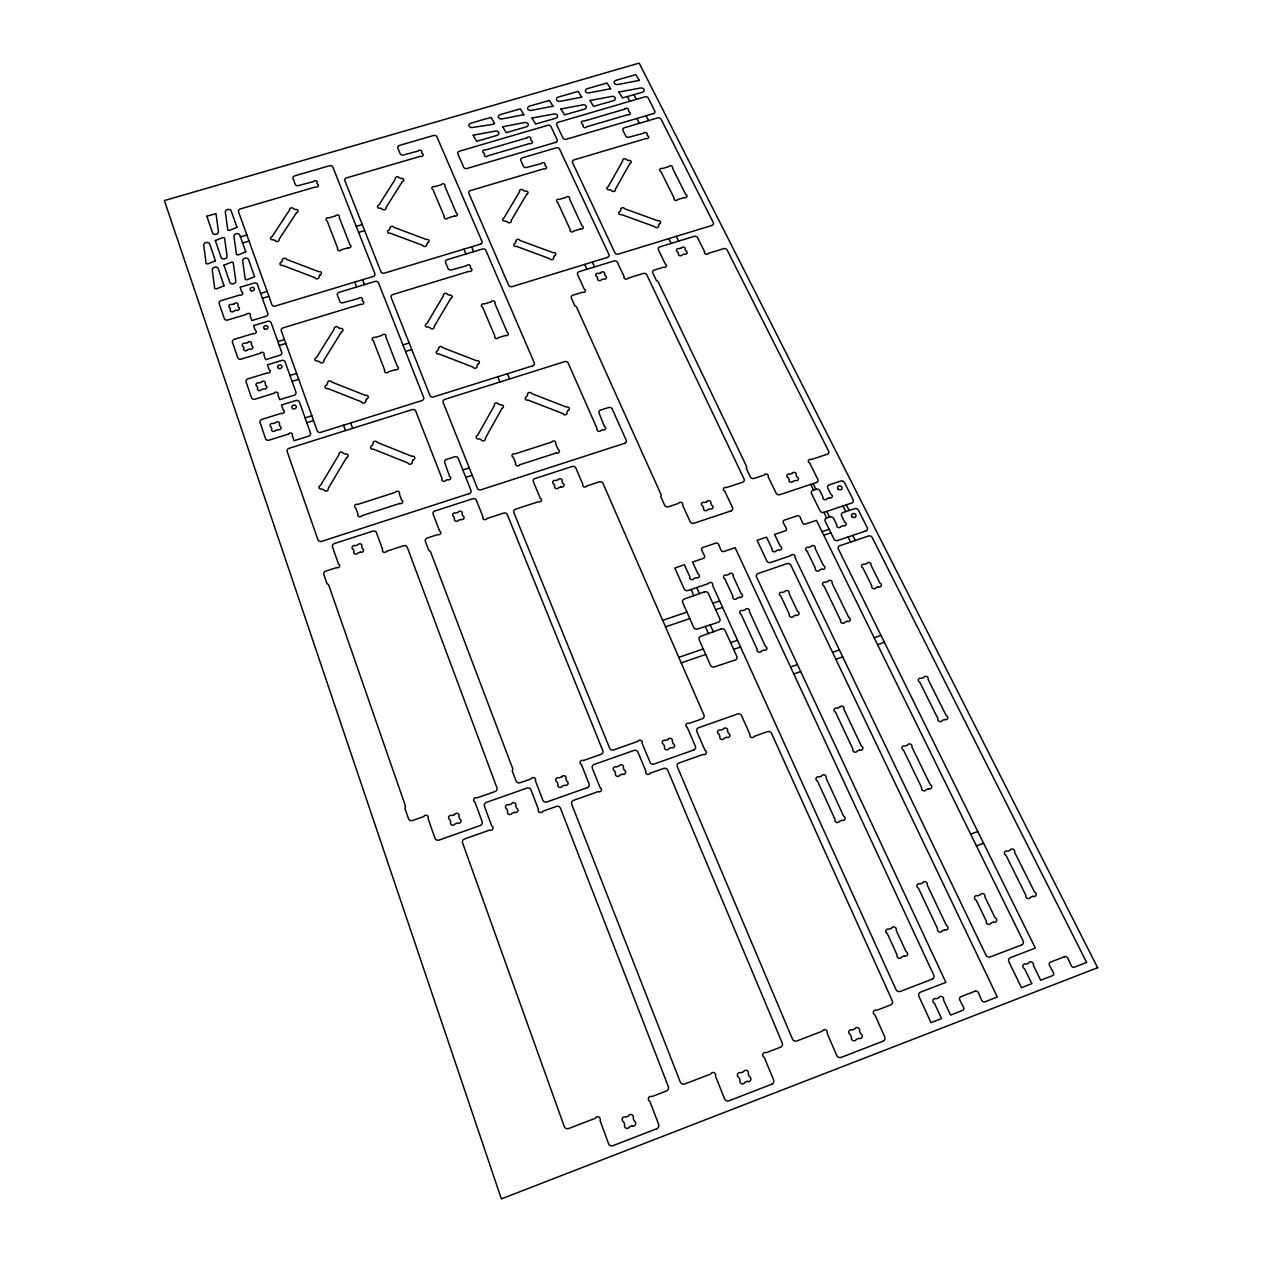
<?xml version="1.0" encoding="UTF-8"?>
<svg xmlns="http://www.w3.org/2000/svg" width="1262" height="1262" viewBox="0 0 1262 1262"><rect width="100%" height="100%" fill="white"/><g stroke="black" fill="none" stroke-linecap="round" stroke-linejoin="round"><path stroke-width="1.5" d="M976.441 845.871L983.571 843.221M970.667 834.15L977.782 831.5M793.814 673.987L800.739 671.573M835.854 659.285L842.732 656.871M877.579 644.693L884.394 642.295M790.548 666.983L797.458 664.569M832.526 652.328L839.388 649.93M874.187 637.783L880.986 635.401M733.648 649.409L740.557 647.012M678.798 657.36L703.25 648.936M730.603 642.673L737.513 640.291M681.212 662.913L705.695 654.457M662.676 620.368L686.922 612.102M712.809 603.283L719.655 600.949M665.516 626.867L689.793 618.569M715.728 609.72L722.574 607.385M822.051 531.681L829.15 529.283M823.802 535.246L830.901 532.848M465.773 477.367L472.225 475.301M462.838 469.985L469.275 467.918M306.808 422.675L313.544 420.577M305.089 417.848L311.809 415.734M292.058 381.361L298.715 379.31M405.512 351.451L411.743 349.527M289.96 375.477L296.617 373.426M402.941 344.936L409.172 343.012M279.233 345.472L285.843 343.453M277.829 341.529L284.423 339.51M260.619 293.368L267.134 291.412M262.386 298.289L268.916 296.333M356.215 226.34L362.241 224.541M358.597 232.397L364.639 230.599M240.458 236.862L246.863 234.984M242.635 242.967L249.056 241.074M846.36 504.832L849.184 510.463M842.969 505.967L845.792 511.599M646.112 115.741L648.558 120.631M633.934 94.697L636.127 99.099M852.733 535.388L855.305 540.515M848.064 536.965L850.62 542.108M627.403 96.606L629.596 101.007M636.884 118.454L639.313 123.345M813.075 483.614L815.899 489.325M826.831 511.394L829.639 517.041M810.756 484.387L813.596 490.098M823.976 512.356L826.768 518.004M676.258 236.373L678.609 241.168M668.765 238.66L671.116 243.471M592.32 262.07L594.576 266.945M584.716 264.405L586.956 269.279M696.782 587.54L699.527 593.676M710.175 624.769L713.361 631.899M691.055 589.48L693.879 595.774M705.253 626.378L708.487 633.65M471.546 246.847L473.597 251.69M463.895 249.166L465.946 253.993M507.403 373.757L509.611 378.963M497.764 376.77L499.941 382.007M362.541 279.722L364.466 284.66M354.732 282.073L356.657 287.01M350.662 422.959L352.65 428.323M343.532 425.199L345.504 430.579M502.686 126.736L506.188 132.652L526.364 126.831A2.903 2.272 -2 0 0 528.194 124.086A2.903 2.272 -2 0 0 524.882 122.493L502.686 126.736M494.499 123.171L493.379 124.275L472.288 127.509A2.903 2.272 -3.5 0 1 468.991 125.916A2.903 2.272 -3.5 0 1 470.868 123.171L491.044 117.382L494.499 123.25M473.187 135.349L476.642 141.297L496.928 135.444A2.918 2.272 -2.8 0 0 498.774 132.684A2.918 2.272 -2.8 0 0 495.461 131.074L473.218 135.192M639.361 80.389L617.623 84.538A2.871 2.208 0.6 0 1 614.294 82.977A2.871 2.208 0.6 0 1 616.03 80.311L635.685 74.679L639.361 80.468M618.869 92.079L622.545 97.947L642.311 92.252A2.871 2.224 1.2 0 0 644.014 89.57A2.871 2.224 1.2 0 0 640.67 87.993L618.885 92.016M610.634 88.75L588.802 92.915A2.871 2.224 -0.2 0 1 585.473 91.353A2.871 2.224 -0.2 0 1 587.24 88.671L607.006 83.008L610.634 88.75M589.985 100.503L593.613 106.402L613.474 100.676A2.887 2.224 0.5 0 0 615.209 97.979A2.887 2.224 0.5 0 0 611.881 96.401L589.985 100.503M254.608 276.662L246.895 279.801L245.301 279.423L242.667 261.029A3.06 2.445 -11.1 0 1 245.112 258.189A3.06 2.445 -11.1 0 1 248.614 259.688L254.608 276.662M581.766 97.158L559.823 101.354A2.887 2.224 -1 0 1 556.51 99.777A2.887 2.224 -1 0 1 558.309 97.079L578.17 91.385L581.766 97.158M245.743 251.864L238.076 254.956L236.515 254.577L233.943 236.467A3.029 2.398 -11 0 1 236.373 233.659A3.029 2.398 -11 0 1 239.843 235.142L245.743 251.864M237.004 227.381L229.4 230.441L227.838 230.063L225.33 212.221A3.013 2.366 -10.9 0 1 227.744 209.46A3.013 2.366 -10.9 0 1 231.183 210.912L237.004 227.381M560.959 108.974L564.524 114.905L584.495 109.147A2.887 2.24 -0.3 0 0 586.262 106.434A2.887 2.24 -0.3 0 0 582.934 104.841L560.959 108.974M224.084 285.764L216.323 288.935L214.729 288.541L212.253 270.052A3.076 2.445 -12.1 0 1 214.729 267.197A3.076 2.445 -12.1 0 1 218.231 268.711L224.084 285.764M223.926 265.162L229.794 282.278A3.076 2.461 -11.8 0 0 233.312 283.792A3.076 2.461 -11.8 0 0 235.773 280.905L233.186 262.512L231.719 262.102L223.926 265.162M553.024 106.213L531.002 110.425A2.887 2.24 -1.8 0 1 527.69 108.847A2.887 2.24 -1.8 0 1 529.504 106.134L549.475 100.408L553.024 106.213M215.423 260.84L207.725 263.947L206.148 263.569L203.734 245.364A3.045 2.414 -11.9 0 1 206.195 242.541A3.045 2.414 -11.9 0 1 209.666 244.023L215.423 260.84M215.329 240.537L221.102 257.385A3.06 2.429 -11.6 0 0 224.589 258.884A3.06 2.429 -11.6 0 0 227.05 256.044L224.573 237.982L223.074 237.524L215.329 240.537M206.842 216.228L212.537 232.839A3.029 2.398 -11.5 0 0 215.991 234.306A3.029 2.398 -11.5 0 0 218.436 231.514L215.976 213.657L206.842 216.228M532.043 118.107L535.577 124.055L555.659 118.265A2.903 2.256 -1.1 0 0 557.457 115.536A2.903 2.256 -1.1 0 0 554.128 113.943L532.059 118.029M523.84 114.716L501.708 118.944A2.903 2.256 -2.6 0 1 498.411 117.35A2.903 2.256 -2.6 0 1 500.257 114.621L520.338 108.863L523.84 114.716M567.916 410.481L566.938 412.295A2.145 1.83 -1.2 0 1 565.66 414.662A2.145 1.83 -1.2 0 1 562.899 413.589L528.084 400.086A2.145 1.814 -2.7 0 1 525.355 399.029A2.145 1.814 -2.7 0 1 526.648 396.694L527.642 394.88A2.145 1.814 -2.6 0 1 528.936 392.545A2.145 1.814 -2.6 0 1 531.681 393.602L566.433 407.058A2.145 1.83 -1 0 1 569.194 408.131A2.145 1.83 -1 0 1 567.916 410.481M659.379 223.863L658.496 225.488A2.035 1.641 2 0 1 657.344 227.602A2.035 1.641 2 0 1 654.694 226.639L621.425 214.572A2.035 1.625 0.9 0 1 618.806 213.625A2.035 1.625 0.9 0 1 619.973 211.543L620.872 209.918A2.019 1.625 0.9 0 1 622.024 207.836A2.019 1.625 0.9 0 1 624.643 208.782L657.881 220.803A2.035 1.641 2.1 0 1 660.515 221.749A2.035 1.641 2.1 0 1 659.379 223.863M502.039 408.352L485.239 438.371A2.177 1.861 -4.9 0 1 483.898 440.769A2.177 1.861 -4.9 0 1 481.137 439.681L479.008 438.845A2.161 1.861 -5.1 0 1 476.247 437.756A2.161 1.861 -5.1 0 1 477.588 435.358L494.452 405.386A2.145 1.814 -4.1 0 1 495.761 403.035A2.145 1.814 -4.1 0 1 498.506 404.108L500.62 404.928A2.145 1.83 -3.9 0 1 503.349 406.001A2.145 1.83 -3.9 0 1 502.039 408.352M629.896 163.445L615.335 189.347A2.019 1.609 0.6 0 1 614.168 191.414A2.019 1.609 0.6 0 1 611.565 190.467L609.562 189.742A2.019 1.593 0.5 0 1 606.975 188.811A2.019 1.593 0.5 0 1 608.126 186.744L622.75 160.889A1.988 1.577 0.9 0 1 623.885 158.854A1.988 1.577 0.9 0 1 626.473 159.785L628.46 160.495A1.988 1.577 1 0 1 631.047 161.41A1.988 1.577 1 0 1 629.896 163.445M554.491 255.807L553.545 257.48A2.051 1.672 -1.4 0 1 552.314 259.625A2.051 1.672 -1.4 0 1 549.68 258.647L516.489 246.358A2.051 1.656 -2.6 0 1 513.871 245.38A2.051 1.656 -2.6 0 1 515.117 243.25L516.079 241.594A2.051 1.656 -2.5 0 1 517.325 239.465A2.051 1.656 -2.5 0 1 519.928 240.443L553.087 252.7A2.051 1.672 -1.3 0 1 555.706 253.662A2.051 1.672 -1.3 0 1 554.491 255.807M477.998 364.071L476.973 365.854A2.13 1.783 -4.7 0 1 475.664 368.141A2.13 1.783 -4.7 0 1 472.966 367.1L438.987 353.975A2.114 1.767 -6 0 1 436.321 352.934A2.114 1.767 -6 0 1 437.646 350.662L438.687 348.911A2.114 1.767 -5.8 0 1 440.028 346.64A2.114 1.767 -5.8 0 1 442.694 347.665L476.61 360.743A2.114 1.783 -4.6 0 1 479.308 361.784A2.114 1.783 -4.6 0 1 477.998 364.071M413.258 459.81L412.185 461.687A2.193 1.877 -8.4 0 1 410.781 464.116A2.193 1.877 -8.4 0 1 408.036 463.012L373.363 449.114A2.177 1.861 -9.7 0 1 370.649 448.026A2.177 1.861 -9.7 0 1 372.069 445.628L373.158 443.767A2.177 1.861 -9.6 0 1 374.577 441.369A2.177 1.861 -9.6 0 1 377.306 442.457L411.917 456.292A2.193 1.877 -8.2 0 1 414.662 457.396A2.193 1.877 -8.2 0 1 413.258 459.81M526.711 194.222L511.157 220.629A2.035 1.625 -2.7 0 1 509.927 222.727A2.035 1.625 -2.7 0 1 507.34 221.781L505.336 221.039A2.035 1.625 -2.9 0 1 502.749 220.093A2.035 1.625 -2.9 0 1 503.98 217.979L519.581 191.635A2.019 1.609 -2.2 0 1 520.796 189.568A2.019 1.609 -2.2 0 1 523.367 190.499L525.355 191.225A2.019 1.609 -2.1 0 1 527.926 192.155A2.019 1.609 -2.1 0 1 526.711 194.222M450.818 298.416L434.128 326.542A2.098 1.735 -6 0 1 432.787 328.783A2.098 1.735 -6 0 1 430.137 327.773L428.086 326.984A2.098 1.735 -6.1 0 1 425.436 325.959A2.098 1.735 -6.1 0 1 426.777 323.719L443.514 295.639A2.082 1.704 -5.2 0 1 444.823 293.447A2.082 1.704 -5.2 0 1 447.458 294.44L449.493 295.213A2.082 1.704 -5.1 0 1 452.112 296.207A2.082 1.704 -5.1 0 1 450.818 298.416M346.577 457.617L328.167 488.489A2.208 1.893 -12.4 0 1 326.7 490.965A2.208 1.893 -12.4 0 1 323.955 489.845L321.842 488.978A2.208 1.893 -12.6 0 1 319.097 487.858A2.208 1.893 -12.6 0 1 320.564 485.397L339.021 454.572A2.193 1.861 -11.1 0 1 340.472 452.159A2.193 1.861 -11.1 0 1 343.201 453.247L345.299 454.099A2.193 1.861 -11 0 1 348.028 455.188A2.193 1.861 -11 0 1 346.577 457.617M366.8 398.808L365.712 400.606A2.161 1.814 -9.4 0 1 364.292 402.957A2.161 1.814 -9.4 0 1 361.61 401.884L327.741 388.491A2.145 1.783 -10.5 0 1 325.075 387.434A2.145 1.783 -10.5 0 1 326.511 385.115L327.599 383.317A2.145 1.783 -10.3 0 1 329.035 380.998A2.145 1.783 -10.3 0 1 331.685 382.055L365.507 395.4A2.145 1.798 -9.2 0 1 368.188 396.473A2.145 1.798 -9.2 0 1 366.8 398.808M427.708 242.588L426.698 244.229A2.051 1.656 -5.5 0 1 425.389 246.374A2.051 1.656 -5.5 0 1 422.802 245.396L390.242 233.202A2.051 1.641 -6.5 0 1 387.671 232.24A2.051 1.641 -6.5 0 1 388.996 230.126L390.021 228.485A2.035 1.641 -6.4 0 1 391.33 226.387A2.035 1.641 -6.4 0 1 393.902 227.334L426.414 239.496A2.051 1.656 -5.4 0 1 429.001 240.458A2.051 1.656 -5.4 0 1 427.708 242.588M341.529 331.811L323.75 360.506A2.13 1.767 -10.3 0 1 322.331 362.793A2.13 1.767 -10.3 0 1 319.68 361.752L317.645 360.948A2.13 1.767 -10.4 0 1 314.995 359.922A2.13 1.767 -10.4 0 1 316.415 357.635L334.241 328.988A2.114 1.735 -9.3 0 1 335.645 326.748A2.114 1.735 -9.3 0 1 338.263 327.757L340.298 328.546A2.114 1.735 -9.2 0 1 342.917 329.571A2.114 1.735 -9.2 0 1 341.529 331.811M402.42 181.507L385.935 207.694A2.035 1.609 -6.5 0 1 384.61 209.776A2.035 1.609 -6.5 0 1 382.07 208.829L380.114 208.104A2.035 1.609 -6.6 0 1 377.575 207.157A2.035 1.609 -6.6 0 1 378.884 205.075L395.416 178.936A2.003 1.577 -5.9 0 1 396.71 176.885A2.003 1.577 -5.9 0 1 399.234 177.816L401.19 178.526A2.003 1.593 -5.8 0 1 403.714 179.456A2.003 1.593 -5.8 0 1 402.42 181.507M320.043 274.879L318.986 276.567A2.082 1.672 -9.2 0 1 317.598 278.744A2.082 1.672 -9.2 0 1 315.011 277.75L282.562 265.32A2.067 1.656 -10.1 0 1 280.006 264.342A2.067 1.656 -10.1 0 1 281.41 262.18L282.483 260.508A2.067 1.656 -10 0 1 283.887 258.363A2.067 1.656 -10 0 1 286.442 259.341L318.86 271.724A2.082 1.672 -9.1 0 1 321.431 272.718A2.082 1.672 -9.1 0 1 320.043 274.879M296.57 212.631L279.06 239.307A2.051 1.641 -9.9 0 1 277.656 241.436A2.051 1.641 -9.9 0 1 275.132 240.474L273.16 239.733A2.051 1.641 -10 0 1 270.636 238.77A2.051 1.641 -10 0 1 272.04 236.641L289.582 209.997A2.035 1.609 -9.2 0 1 290.954 207.915A2.035 1.609 -9.2 0 1 293.478 208.861L295.418 209.587A2.035 1.609 -9.1 0 1 297.942 210.533A2.035 1.609 -9.1 0 1 296.57 212.631M1097.609 967.702L501.361 1198.9L164.391 200.563L639.203 63.1L1097.609 967.702M975.037 991.222L960.918 996.68A2.634 2.398 42.4 0 0 959.783 999.993L963.49 1007.202A2.65 2.414 43.1 0 1 962.354 1010.531L950.554 1015.105L943.503 999.93A2.634 2.414 42.4 0 0 941.957 996.601A2.634 2.414 42.4 0 0 938.723 997.848L936.23 998.794A2.634 2.414 42.5 0 0 932.997 1000.04A2.634 2.414 42.5 0 0 934.527 1003.369L941.547 1018.592L931.009 1022.662L918.957 996.381A3.455 3.171 42.1 0 1 920.55 992.137L945.885 982.42L756.522 576.892A2.981 2.634 10 0 1 758.099 573.484L786.983 563.672A2.981 2.619 11.2 0 1 790.88 565.218L997.311 997.012L985.07 1001.76A2.65 2.398 42.4 0 1 981.631 1000.182L978.46 992.784A2.634 2.398 41.9 0 0 975.037 991.222M1064.434 956.754L1050.552 962.117A2.634 2.35 40.1 0 0 1049.495 965.383L1053.328 972.45A2.65 2.35 40.7 0 1 1052.287 975.747L1040.661 980.227L1033.341 965.304A2.634 2.35 40 0 0 1031.732 962.038A2.634 2.35 40 0 0 1028.562 963.253L1026.101 964.2A2.634 2.35 40.2 0 0 1022.93 965.43A2.634 2.35 40.2 0 0 1024.523 968.695L1031.827 983.65L1021.463 987.673L1008.922 961.833A3.439 3.092 39.7 0 1 1010.405 957.653L1035.329 948.093L838.378 549.065A2.966 2.587 13.2 0 1 839.861 545.72L868.335 536.05A2.966 2.571 14.1 0 1 872.231 537.565L1086.645 962.449L1074.609 967.102A2.634 2.335 40.2 0 1 1071.17 965.556L1067.873 958.3A2.634 2.335 39.8 0 0 1064.434 956.754M632.104 1125.83L629.454 1126.856A2.666 2.587 79.4 0 1 626.031 1128.181A2.666 2.587 79.4 0 1 624.706 1124.647L623.68 1121.918A2.666 2.587 79.4 0 1 622.371 1118.384A2.666 2.587 79.4 0 1 625.794 1117.075L628.429 1116.05A2.666 2.587 77.7 0 1 631.852 1114.74A2.666 2.587 77.7 0 1 633.177 1118.258L634.202 1120.987A2.666 2.587 77.8 0 1 635.527 1124.521A2.666 2.587 77.8 0 1 632.104 1125.83M747.404 1081.36L744.801 1082.37A2.65 2.54 55.9 0 1 741.457 1083.664A2.65 2.54 55.9 0 1 740.053 1080.193L738.964 1077.527A2.634 2.54 55.2 0 1 737.56 1074.072A2.634 2.54 55.2 0 1 740.904 1072.779L743.507 1071.785A2.634 2.524 54.4 0 1 746.852 1070.491A2.634 2.524 54.4 0 1 748.256 1073.946L749.344 1076.612A2.65 2.54 55.2 0 1 750.748 1080.067A2.65 2.54 55.2 0 1 747.404 1081.36M858.854 1038.374L856.314 1039.352A2.634 2.477 46.5 0 1 853.017 1040.629A2.634 2.477 46.5 0 1 851.534 1037.238L850.399 1034.619A2.634 2.461 45.9 0 1 848.916 1031.228A2.634 2.461 45.9 0 1 852.197 1029.966L854.737 1028.987A2.634 2.461 45.6 0 1 858.018 1027.741A2.634 2.461 45.6 0 1 859.501 1031.117L860.652 1033.72A2.634 2.461 46.2 0 1 862.135 1037.112A2.634 2.461 46.2 0 1 858.854 1038.374M656.65 1128.764L612.953 1145.675A3.549 3.423 83.8 0 1 608.521 1143.593L600.034 1120.514A2.666 2.587 86.3 0 0 598.74 1116.98A2.666 2.587 86.3 0 0 595.301 1118.306L568.657 1128.528A3.518 3.423 -85.7 0 1 564.256 1126.461L462.57 842.89A3.202 3.029 -17.3 0 1 464.558 838.962L489.577 830.096A2.414 2.287 -13.4 0 0 492.795 828.96A2.414 2.287 -13.4 0 0 491.691 825.916L484.434 806.213A3.155 2.981 -12.5 0 1 486.391 802.364L526.964 788.087A3.139 2.966 -7.3 0 1 530.971 789.823L538.432 809.368A2.398 2.272 -6.3 0 0 539.584 812.381A2.398 2.272 -6.3 0 0 542.77 811.261L556.416 806.418A3.155 2.997 -4 0 1 560.454 808.169L668.324 1086.566A3.47 3.376 66 0 1 666.431 1090.999L651.918 1096.568A2.65 2.571 70.8 0 0 648.526 1097.877A2.65 2.571 70.8 0 0 649.851 1101.363L658.59 1124.253A3.518 3.407 73.5 0 1 656.65 1128.764M771.792 1084.232L728.994 1100.795A3.502 3.36 59.6 0 1 724.546 1098.76L715.507 1076.155A2.634 2.54 57.2 0 0 714.134 1072.7A2.634 2.54 57.2 0 0 710.774 1073.994L684.667 1084.011A3.455 3.36 61.7 0 1 680.265 1081.991L571.702 804.194A3.155 2.981 -1.6 0 1 573.563 800.345L598.109 791.653A2.382 2.256 1.5 0 0 601.264 790.533A2.382 2.256 1.5 0 0 600.065 787.535L592.351 768.227A3.123 2.934 0.9 0 1 594.165 764.441L633.966 750.448A3.108 2.903 5 0 1 637.988 752.152L645.907 771.319A2.382 2.24 6.9 0 0 647.138 774.269A2.382 2.24 6.9 0 0 650.277 773.164L663.654 768.432A3.139 2.934 8.6 0 1 667.708 770.151L782.188 1042.917A3.455 3.281 48.6 0 1 780.421 1047.255L766.208 1052.713A2.634 2.508 50.7 0 0 762.879 1053.991A2.634 2.508 50.7 0 0 764.299 1057.414L773.574 1079.815A3.502 3.329 54.2 0 1 771.792 1084.232M883.069 1041.182L841.139 1057.398A3.486 3.265 48.5 0 1 836.69 1055.411L827.131 1033.278A2.619 2.477 46.2 0 0 825.679 1029.887A2.619 2.477 46.2 0 0 822.382 1031.149L796.811 1040.961A3.439 3.265 47.4 0 1 792.41 1038.989L677.347 766.728A3.123 2.918 9.9 0 1 679.082 762.958L703.171 754.424A2.366 2.208 11.6 0 0 706.263 753.335A2.366 2.208 11.6 0 0 705.001 750.401L696.813 731.439A3.108 2.871 10.4 0 1 698.517 727.748L737.56 714.008A3.092 2.839 12.9 0 1 741.599 715.68L749.975 734.468A2.366 2.177 14.7 0 0 751.269 737.387A2.366 2.177 14.7 0 0 754.345 736.298L767.47 731.644A3.123 2.871 15.8 0 1 771.539 733.332L892.25 1000.703A3.439 3.187 42.6 0 1 890.625 1004.962L876.711 1010.31A2.619 2.445 43.7 0 0 873.446 1011.556A2.619 2.445 43.7 0 0 874.945 1014.916L884.709 1036.843A3.486 3.234 46.1 0 1 883.069 1041.182M1021.621 944.938L990.323 956.927A3.423 3.092 39.2 0 1 985.906 955.018L794.918 557.347A2.256 1.972 11.2 0 0 793.656 554.712A2.256 1.972 11.2 0 0 790.738 555.69L770.703 562.489A2.966 2.603 10.1 0 1 766.823 560.943L757.09 540.31L766.523 537.139L772.17 549.017A2.256 1.972 10.1 0 0 773.417 551.652A2.256 1.972 10.1 0 0 776.335 550.658L778.591 549.901A2.256 1.972 10.4 0 0 781.493 548.923A2.256 1.972 10.4 0 0 780.247 546.288L774.584 534.425L785.153 530.876A2.24 1.956 10.2 0 0 786.289 528.273L783.292 522.689A2.24 1.94 10.1 0 1 784.428 520.102L797.079 515.858A2.224 1.94 10.6 0 1 800.029 517.073L802.537 522.815A2.24 1.94 11 0 0 805.503 524.03L816.467 520.338L1023.088 940.805A3.423 3.076 38.6 0 1 1021.621 944.938M932.145 979.202L900.327 991.396A3.423 3.171 41.4 0 1 895.91 989.455L712.557 585.284A2.272 2.019 7.4 0 0 711.342 582.618A2.272 2.019 7.4 0 0 708.376 583.612L688.042 590.506A2.981 2.666 6.1 0 1 684.162 588.944L674.839 567.995L684.414 564.777L689.825 576.829A2.256 2.003 6.2 0 0 691.024 579.495A2.256 2.003 6.2 0 0 693.99 578.501L696.261 577.728A2.256 2.003 6.5 0 0 699.227 576.734A2.256 2.003 6.5 0 0 698.028 574.068L692.586 562.016L703.328 558.403A2.24 1.988 6.5 0 0 704.527 555.769L701.64 550.106A2.24 1.972 6.5 0 1 702.839 547.471L715.68 543.165A2.24 1.972 7.1 0 1 718.63 544.395L721.028 550.232A2.24 1.972 7.5 0 0 723.978 551.462L735.115 547.708L933.706 975.005A3.423 3.139 40.5 0 1 932.145 979.202M721.091 628.965L700.852 636.269A3.029 2.729 8 0 0 699.195 639.787L710.474 665.232A3.045 2.776 9.4 0 0 714.45 666.857L735.099 660.073A3.045 2.761 10.6 0 0 736.834 656.477L725.114 630.527A3.029 2.713 9.1 0 0 721.091 628.965M904.255 955.981L901.778 956.927A2.571 2.382 38.5 0 1 898.56 958.142A2.571 2.382 38.5 0 1 897.077 954.892L887.344 933.643A2.556 2.366 36.1 0 1 885.877 930.441A2.556 2.366 36.1 0 1 889.063 929.226L891.524 928.296A2.556 2.35 36.1 0 1 894.711 927.097A2.556 2.35 36.1 0 1 896.194 930.315L905.958 951.516A2.571 2.382 38.4 0 1 907.457 954.766A2.571 2.382 38.4 0 1 904.255 955.981M993.446 922.112L991.001 923.043A2.571 2.319 37 0 1 987.846 924.241A2.571 2.319 37 0 1 986.3 921.039L976.173 900.153A2.556 2.303 35.2 0 1 974.643 896.982A2.556 2.303 35.2 0 1 977.782 895.799L980.211 894.884A2.556 2.303 35.1 0 1 983.335 893.717A2.556 2.303 35.1 0 1 984.881 896.872L995.04 917.726A2.571 2.319 36.9 0 1 996.601 920.913A2.571 2.319 36.9 0 1 993.446 922.112M944.67 929.763L942.225 930.693A2.571 2.35 36.9 0 1 939.038 931.892A2.571 2.35 36.9 0 1 937.524 928.69L918.468 888.211A2.524 2.303 33.2 0 1 916.985 885.072A2.524 2.303 33.2 0 1 920.124 883.889L922.554 882.99A2.524 2.303 33.1 0 1 925.693 881.822A2.524 2.303 33.1 0 1 927.191 884.946L946.326 925.361A2.571 2.335 36.8 0 1 947.841 928.564A2.571 2.335 36.8 0 1 944.67 929.763M1032.963 896.32L1030.549 897.235A2.571 2.287 35.8 0 1 1027.426 898.418A2.571 2.287 35.8 0 1 1025.848 895.263L1006.035 855.462A2.524 2.256 32.9 0 1 1004.489 852.371A2.524 2.256 32.9 0 1 1007.597 851.219L1009.979 850.32A2.524 2.24 32.8 0 1 1013.071 849.168A2.524 2.24 32.8 0 1 1014.616 852.26L1034.493 891.982A2.571 2.287 35.7 0 1 1036.086 895.137A2.571 2.287 35.7 0 1 1032.963 896.32M704.37 591.862L684.319 599.024A2.997 2.682 6.2 0 0 682.663 602.479L693.706 627.403A3.013 2.713 7.4 0 0 697.618 628.997L718.094 622.34A3.013 2.698 8.5 0 0 719.829 618.806L708.345 593.392A2.981 2.666 7.3 0 0 704.37 591.862M841.912 820.347L839.498 821.231A2.445 2.256 25.1 0 1 836.39 822.367A2.445 2.256 25.1 0 1 835.002 819.322L817.476 781.052A2.414 2.224 21.4 0 1 816.12 778.086A2.414 2.224 21.4 0 1 819.196 776.982L821.594 776.114A2.414 2.208 21.5 0 1 824.67 775.01A2.414 2.208 21.5 0 1 826.042 777.976L843.631 816.167A2.445 2.256 25.3 0 1 845.019 819.212A2.445 2.256 25.3 0 1 841.912 820.347M928.58 788.703L926.213 789.57A2.445 2.208 26.8 0 1 923.137 790.69A2.445 2.208 26.8 0 1 921.702 787.693L903.45 750.054A2.414 2.161 23.7 0 1 902.046 747.136A2.414 2.161 23.7 0 1 905.075 746.031L907.425 745.195A2.414 2.161 23.8 0 1 910.454 744.091A2.414 2.161 23.8 0 1 911.89 747.009L930.189 784.601A2.445 2.208 26.8 0 1 931.64 787.583A2.445 2.208 26.8 0 1 928.58 788.703M859.69 750.038L857.324 750.89A2.398 2.177 21.6 0 1 854.279 751.994A2.398 2.177 21.6 0 1 852.891 749.06L835.507 712.178A2.366 2.145 18.7 0 1 834.166 709.307A2.366 2.145 18.7 0 1 837.195 708.234L839.53 707.398A2.366 2.13 18.9 0 1 842.559 706.341A2.366 2.13 18.9 0 1 843.899 709.197L861.362 746.016A2.398 2.177 21.8 0 1 862.735 748.95A2.398 2.177 21.8 0 1 859.69 750.038M944.654 719.529L942.335 720.365A2.398 2.13 23.6 0 1 939.322 721.438A2.398 2.13 23.6 0 1 937.887 718.567L919.809 682.253A2.366 2.098 21.1 0 1 918.405 679.445A2.366 2.098 21.1 0 1 921.386 678.388L923.689 677.568A2.366 2.082 21.3 0 1 926.671 676.511A2.366 2.082 21.3 0 1 928.075 679.319L946.216 715.57A2.398 2.13 23.7 0 1 947.652 718.457A2.398 2.13 23.7 0 1 944.654 719.529M514.517 812.334L512.041 813.201A2.398 2.272 -10.3 0 1 508.838 814.337A2.398 2.272 -10.3 0 1 507.718 811.308L506.851 808.974A2.398 2.272 -10.2 0 1 505.715 805.961A2.398 2.272 -10.2 0 1 508.917 804.84L511.378 803.973A2.398 2.272 -9.5 0 1 514.58 802.837A2.398 2.272 -9.5 0 1 515.716 805.85L516.584 808.185A2.398 2.272 -9.5 0 1 517.72 811.198A2.398 2.272 -9.5 0 1 514.517 812.334M622.324 774.221L619.894 775.073A2.382 2.24 3.5 0 1 616.755 776.193A2.382 2.24 3.5 0 1 615.54 773.227L614.626 770.94A2.382 2.224 3.2 0 1 613.427 767.99A2.382 2.224 3.2 0 1 616.55 766.87L618.979 766.018A2.366 2.224 3.8 0 1 622.103 764.914A2.366 2.224 3.8 0 1 623.318 767.864L624.248 770.151A2.382 2.24 4.1 0 1 625.447 773.117A2.382 2.24 4.1 0 1 622.324 774.221M726.675 737.323L724.293 738.175A2.366 2.193 12.5 0 1 721.217 739.264A2.366 2.193 12.5 0 1 719.939 736.345L718.961 734.105A2.366 2.177 12.1 0 1 717.684 731.203A2.366 2.177 12.1 0 1 720.76 730.13L723.142 729.278A2.366 2.177 12.4 0 1 726.218 728.206A2.366 2.177 12.4 0 1 727.496 731.092L728.474 733.332A2.366 2.177 12.8 0 1 729.751 736.235A2.366 2.177 12.8 0 1 726.675 737.323M480.175 825.537L439.034 840.082A3.202 3.013 -19.7 0 1 435.011 838.299L428.039 818.47A2.414 2.272 -19.3 0 0 426.966 815.441A2.414 2.272 -19.3 0 0 423.732 816.577L412.516 820.521A3.187 2.981 -20.4 0 1 408.525 818.754L404.897 808.279A3.187 2.966 -20.4 0 0 405.307 805.629L328.83 585.347A2.997 2.634 -14.9 0 0 327.032 583.738L323.829 574.51A2.981 2.619 -14.5 0 1 325.801 571.118L336.386 567.663A2.272 1.988 -13.8 0 0 339.431 566.67A2.272 1.988 -13.8 0 0 338.5 564.019L332.474 546.903A2.966 2.571 -13.4 0 1 334.43 543.559L372.763 531.128A2.95 2.571 -11.4 0 1 376.439 532.643L382.654 549.617A2.256 1.972 -11.2 0 0 383.616 552.251A2.256 1.972 -11.2 0 0 386.629 551.257L403.556 545.736A2.95 2.587 -10.2 0 1 407.263 547.266L496.928 787.74A3.139 2.966 -11 0 1 494.988 791.558L477.052 797.868A2.398 2.256 -13.4 0 0 473.849 798.988A2.398 2.256 -13.4 0 0 474.938 801.985L482.131 821.657A3.171 3.013 -14.4 0 1 480.175 825.537M587.256 787.677L546.903 801.938A3.155 2.981 -5.3 0 1 542.865 800.187L535.403 780.752A2.382 2.24 -6.3 0 0 534.268 777.771A2.382 2.24 -6.3 0 0 531.097 778.891L520.086 782.755A3.139 2.95 -7.9 0 1 516.079 781.02L512.198 770.751A3.123 2.934 -8.6 0 0 512.53 768.164L430.626 551.999A2.95 2.603 -9.1 0 0 428.796 550.421L425.357 541.351A2.95 2.587 -8.9 0 1 427.234 538.022L437.614 534.631A2.224 1.956 -8.2 0 0 440.596 533.652A2.224 1.956 -8.2 0 0 439.602 531.05L433.15 514.249A2.918 2.54 -8 0 1 435.011 510.968L472.666 498.758A2.903 2.524 -6 0 1 476.358 500.225L482.983 516.915A2.224 1.94 -5.6 0 0 484.009 519.487A2.224 1.94 -5.6 0 0 486.974 518.524L503.601 513.098A2.918 2.556 -4.6 0 1 507.308 514.58L602.81 750.606A3.108 2.903 1.3 0 1 600.996 754.345L583.391 760.529A2.366 2.224 -0.6 0 0 580.252 761.633A2.366 2.224 -0.6 0 0 581.419 764.583L589.086 783.86A3.139 2.966 -0.1 0 1 587.256 787.677M693.674 750.038L654.095 764.031A3.123 2.918 7 0 1 650.056 762.327L642.121 743.255A2.366 2.193 5.3 0 0 640.907 740.337A2.366 2.193 5.3 0 0 637.815 741.425L613.663 749.896A3.108 2.903 2.6 0 1 609.656 748.192L513.792 512.467A2.918 2.556 -3.9 0 1 515.559 509.185L538.353 501.755A2.208 1.925 -2.6 0 0 541.288 500.793A2.208 1.925 -2.6 0 0 540.231 498.238L533.369 481.737A2.887 2.508 -2.7 0 1 535.104 478.519L572.112 466.514A2.871 2.492 -0.9 0 1 575.803 467.965L582.839 484.356A2.193 1.909 -0.3 0 0 583.927 486.88A2.193 1.909 -0.3 0 0 586.83 485.933L599.276 481.863A2.887 2.508 0.5 0 1 602.999 483.33L703.959 715.128A3.092 2.839 10 0 1 702.271 718.804L689.115 723.426A2.35 2.177 9.2 0 0 686.023 724.498A2.35 2.177 9.2 0 0 687.269 727.385L695.394 746.299A3.108 2.903 10.4 0 1 693.674 750.038M454.525 814.621L452.033 815.504A2.414 2.272 -17 0 0 448.815 816.64A2.414 2.272 -17 0 0 449.903 819.669L450.739 822.004A2.414 2.287 -17.2 0 0 451.828 825.048A2.414 2.287 -17.2 0 0 455.046 823.912L457.538 823.029A2.414 2.287 -16.5 0 0 460.772 821.893A2.414 2.287 -16.5 0 0 459.668 818.864L458.832 816.514A2.414 2.272 -16.3 0 0 457.743 813.485A2.414 2.272 -16.3 0 0 454.525 814.621M561.543 776.966L559.098 777.834A2.382 2.24 -3.5 0 0 555.943 778.938A2.382 2.24 -3.5 0 0 557.094 781.919L557.993 784.223A2.382 2.256 -3.3 0 0 559.145 787.188A2.382 2.256 -3.3 0 0 562.316 786.084L564.761 785.216A2.382 2.24 -2.6 0 0 567.932 784.096A2.382 2.24 -2.6 0 0 566.764 781.131L565.865 778.828A2.382 2.24 -2.8 0 0 564.698 775.862A2.382 2.24 -2.8 0 0 561.543 776.966M667.913 739.548L665.516 740.384A2.366 2.193 7.6 0 0 662.424 741.488A2.366 2.193 7.6 0 0 663.654 744.391L664.601 746.647A2.366 2.208 8 0 0 665.831 749.581A2.366 2.208 8 0 0 668.939 748.476L671.337 747.625A2.366 2.193 8.5 0 0 674.444 746.536A2.366 2.193 8.5 0 0 673.198 743.618L672.252 741.362A2.366 2.193 8.1 0 0 671.005 738.459A2.366 2.193 8.1 0 0 667.913 739.548M763.747 650.245L761.428 651.05A2.319 2.082 11.9 0 1 758.43 652.091A2.319 2.082 11.9 0 1 757.153 649.315L741.141 614.357A2.287 2.051 9.9 0 1 739.895 611.644A2.287 2.051 9.9 0 1 742.876 610.619L745.164 609.83A2.287 2.035 10.1 0 1 748.145 608.82A2.287 2.035 10.1 0 1 749.391 611.534L765.466 646.444A2.319 2.082 12.2 0 1 766.744 649.22A2.319 2.082 12.2 0 1 763.747 650.245M847.196 621.314L844.909 622.103A2.303 2.035 15.5 0 1 841.959 623.128A2.303 2.035 15.5 0 1 840.634 620.399L823.96 585.962A2.272 2.003 13.4 0 1 822.666 583.296A2.272 2.003 13.4 0 1 825.585 582.287L827.856 581.514A2.272 2.003 13.6 0 1 830.775 580.52A2.272 2.003 13.6 0 1 832.084 583.186L848.821 617.56A2.303 2.035 15.6 0 1 850.146 620.289A2.303 2.035 15.6 0 1 847.196 621.314M795.943 615.241L793.656 616.03A2.287 2.035 12.7 0 1 790.69 617.055A2.287 2.035 12.7 0 1 789.413 614.326L780.831 596.121A2.272 2.019 11.6 0 1 779.569 593.44A2.272 2.019 11.6 0 1 782.503 592.43L784.79 591.641A2.272 2.019 11.8 0 1 787.74 590.648A2.272 2.019 11.8 0 1 789.002 593.329L797.616 611.502A2.287 2.035 12.9 0 1 798.909 614.215A2.287 2.035 12.9 0 1 795.943 615.241M878.368 586.83L876.112 587.603A2.287 2.003 15.7 0 1 873.194 588.613A2.287 2.003 15.7 0 1 871.868 585.931L862.94 568.01A2.272 1.988 14.7 0 1 861.63 565.36A2.272 1.988 14.7 0 1 864.533 564.366L866.773 563.593A2.272 1.972 14.8 0 1 869.676 562.615A2.272 1.972 14.8 0 1 871.001 565.25L879.945 583.154A2.287 2.003 15.9 0 1 881.286 585.836A2.287 2.003 15.9 0 1 878.368 586.83M739.422 597.336L737.134 598.125A2.272 2.035 9.1 0 1 734.168 599.135A2.272 2.035 9.1 0 1 732.938 596.437L724.877 578.848A2.256 2.003 8.2 0 1 723.662 576.182A2.256 2.003 8.2 0 1 726.612 575.188L728.884 574.415A2.256 2.003 8.4 0 1 731.834 573.421A2.256 2.003 8.4 0 1 733.064 576.071L741.141 593.645A2.272 2.019 9.4 0 1 742.387 596.327A2.272 2.019 9.4 0 1 739.422 597.336M821.862 569.209L819.606 569.982A2.272 1.988 12.7 0 1 816.688 570.976A2.272 1.988 12.7 0 1 815.41 568.326L807.017 551.005A2.256 1.972 11.7 0 1 805.74 548.371A2.256 1.972 11.7 0 1 808.642 547.392L810.898 546.635A2.256 1.972 11.9 0 1 813.801 545.641A2.256 1.972 11.9 0 1 815.063 548.276L823.502 565.565A2.272 1.988 12.9 0 1 824.78 568.215A2.272 1.988 12.9 0 1 821.862 569.209M865.764 530.971L837.794 540.452A2.966 2.571 12.7 0 1 833.914 538.937L825.222 521.332A2.95 2.54 11.9 0 1 826.705 518.019L829.781 516.994A2.95 2.54 12 0 1 833.646 518.493L836.801 524.866A2.24 1.94 12.5 0 0 838.094 527.453A2.24 1.94 12.5 0 0 840.965 526.475L843.19 525.718A2.24 1.94 12.7 0 0 846.076 524.755A2.24 1.94 12.7 0 0 844.783 522.168L841.612 515.811A2.95 2.54 12.5 0 1 843.079 512.514L854.532 508.665A2.934 2.524 12.9 0 1 858.397 510.148L867.231 527.658A2.966 2.556 13.7 0 1 865.764 530.971M829.323 497.875L827.115 498.616A2.224 1.909 11.3 0 1 824.26 499.578A2.224 1.909 11.3 0 1 822.982 497.023L819.874 490.76A2.918 2.508 10.9 0 0 816.041 489.277L812.996 490.303A2.918 2.508 10.7 0 0 811.498 493.552L820.063 510.873A2.934 2.54 11.5 0 0 823.912 512.372L851.692 503.033A2.934 2.524 12.4 0 0 853.159 499.768L844.467 482.541A2.918 2.492 11.7 0 0 840.634 481.074L829.26 484.876A2.918 2.508 11.3 0 0 827.777 488.11L830.901 494.373A2.224 1.909 11.5 0 1 832.179 496.912A2.224 1.909 11.5 0 1 829.323 497.875M730.95 510.936L694.005 523.241A2.918 2.556 5.5 0 1 690.188 521.742L682.568 505.021A2.208 1.925 4.7 0 0 681.401 502.45A2.208 1.925 4.7 0 0 678.514 503.412L668.434 506.756A2.903 2.54 4 0 1 664.648 505.257L660.673 496.423A2.903 2.524 3.5 0 0 660.878 494.183L576.655 307.297A2.745 2.272 -0.7 0 0 574.873 305.925L571.339 298.053A2.729 2.256 -0.7 0 1 572.948 295.166L582.508 292.216A2.082 1.704 -0.3 0 0 585.252 291.364A2.082 1.704 -0.3 0 0 584.227 289.108L577.57 274.501A2.713 2.224 -0.4 0 1 579.179 271.645L613.868 260.997A2.713 2.208 0.7 0 1 617.355 262.291L624.169 276.788A2.067 1.688 1.2 0 0 625.211 279.028A2.067 1.688 1.2 0 0 627.94 278.176L643.257 273.46A2.713 2.224 1.8 0 1 646.775 274.753L744.091 479.008A2.903 2.492 7.3 0 1 742.545 482.242L726.407 487.574A2.208 1.909 6.7 0 0 723.536 488.52A2.208 1.909 6.7 0 0 724.735 491.06L732.512 507.655A2.918 2.54 7.2 0 1 730.95 510.936M816.309 482.526L779.932 494.641A2.918 2.508 9.2 0 1 776.13 493.158L768.164 476.689A2.208 1.893 8.4 0 0 766.949 474.181A2.208 1.893 8.4 0 0 764.094 475.111L754.171 478.393A2.887 2.492 7.8 0 1 750.385 476.941L746.221 468.234A2.887 2.477 7.2 0 0 746.378 466.041L658.243 282.01A2.729 2.224 2.2 0 0 656.461 280.669L652.738 272.907A2.713 2.224 2.2 0 1 654.268 270.052L663.702 267.15A2.067 1.672 2.4 0 0 666.399 266.314A2.067 1.672 2.4 0 0 665.326 264.089L658.37 249.702A2.698 2.193 2.3 0 1 659.884 246.879L694.068 236.388A2.698 2.177 3.3 0 1 697.57 237.666L704.685 251.943A2.051 1.672 3.8 0 0 705.773 254.151A2.051 1.672 3.8 0 0 708.471 253.331L723.552 248.661A2.698 2.193 4.4 0 1 727.086 249.939L828.598 451.086A2.887 2.445 10.4 0 1 827.131 454.273L811.245 459.526A2.193 1.877 10 0 0 808.421 460.456A2.193 1.877 10 0 0 809.668 462.949L817.792 479.292A2.903 2.492 10.5 0 1 816.309 482.526M706.704 501.755L704.464 502.497A2.208 1.925 5.8 0 0 701.577 503.443A2.208 1.925 5.8 0 0 702.745 505.999L703.66 507.987A2.224 1.94 6 0 0 704.843 510.558A2.224 1.94 6 0 0 707.745 509.596L709.985 508.838A2.208 1.925 6.2 0 0 712.888 507.876A2.208 1.925 6.2 0 0 711.689 505.321L710.774 503.349A2.208 1.925 6.1 0 0 709.591 500.793A2.208 1.925 6.1 0 0 706.704 501.755M792.031 473.471L789.823 474.212A2.208 1.893 9.4 0 0 786.983 475.143A2.208 1.893 9.4 0 0 788.214 477.667L789.16 479.607A2.208 1.893 9.5 0 0 790.391 482.131A2.208 1.893 9.5 0 0 793.246 481.185L795.454 480.459A2.208 1.893 9.7 0 0 798.31 479.513A2.208 1.893 9.7 0 0 797.063 476.989L796.117 475.048A2.208 1.893 9.5 0 0 794.871 472.524A2.208 1.893 9.5 0 0 792.031 473.471M360.269 552.204L357.935 552.977A2.256 1.972 -12.6 0 1 354.906 553.955A2.256 1.972 -12.6 0 1 353.975 551.336L353.25 549.301A2.256 1.956 -12.6 0 1 352.303 546.683A2.256 1.956 -12.6 0 1 355.332 545.705L357.667 544.947A2.256 1.956 -12.3 0 1 360.68 543.969A2.256 1.956 -12.3 0 1 361.626 546.588L362.352 548.607A2.256 1.972 -12.3 0 1 363.298 551.226A2.256 1.972 -12.3 0 1 360.269 552.204M460.867 519.455L458.563 520.196A2.224 1.94 -7.1 0 1 455.598 521.174A2.224 1.94 -7.1 0 1 454.588 518.587L453.815 516.6A2.224 1.94 -7.1 0 1 452.821 514.028A2.224 1.94 -7.1 0 1 455.787 513.066L458.074 512.325A2.224 1.94 -6.8 0 1 461.04 511.347A2.224 1.94 -6.8 0 1 462.05 513.918L462.823 515.906A2.224 1.94 -6.8 0 1 463.832 518.477A2.224 1.94 -6.8 0 1 460.867 519.455M560.991 486.848L558.735 487.574A2.193 1.909 -1.7 0 1 555.816 488.536A2.193 1.909 -1.7 0 1 554.744 485.996L553.923 484.04A2.193 1.909 -1.8 0 1 552.851 481.516A2.193 1.909 -1.8 0 1 555.769 480.57L558.025 479.844A2.193 1.909 -1.5 0 1 560.927 478.897A2.193 1.909 -1.5 0 1 562 481.421L562.836 483.362A2.193 1.909 -1.4 0 1 563.893 485.902A2.193 1.909 -1.4 0 1 560.991 486.848M469.164 493.631L321.621 541.366A2.966 2.571 -13.8 0 1 317.961 539.852L287.152 451.48A2.887 2.445 -13 0 1 289.108 448.31L412.106 409.629A2.839 2.398 -7.6 0 1 415.687 411.033L442.063 478.645A2.193 1.893 -7.1 0 0 443.041 481.153A2.193 1.893 -7.1 0 0 445.975 480.207L447.553 479.702A2.193 1.893 -6.9 0 0 450.471 478.787A2.193 1.893 -6.9 0 0 449.556 476.263L444.681 462.491A2.871 2.477 -6.8 0 1 446.527 459.368L454.572 456.797A2.871 2.477 -6.4 0 1 458.201 458.248L470.963 490.382A2.903 2.524 -6.1 0 1 469.164 493.631M624.548 443.341L481.09 489.766A2.903 2.508 -5.5 0 1 477.415 488.299L443.136 402.389A2.824 2.382 -6.2 0 1 444.918 399.313L564.587 361.673A2.792 2.335 -1.1 0 1 568.168 363.046L597.147 428.78A2.161 1.846 0.4 0 0 598.235 431.225A2.161 1.846 0.4 0 0 601.091 430.31L602.621 429.821A2.161 1.846 0.6 0 0 605.46 428.922A2.161 1.846 0.6 0 0 604.451 426.477L599.04 413.084A2.824 2.414 0.5 0 1 600.712 410.04L608.552 407.547A2.824 2.414 0.8 0 1 612.196 408.951L626.189 440.186A2.855 2.445 1.5 0 1 624.548 443.341M399.597 503.506L361.847 515.685A2.224 1.925 -11.6 0 1 358.865 516.647A2.224 1.925 -11.6 0 1 357.935 514.076L355.71 507.923A2.224 1.925 -11.5 0 1 354.78 505.368A2.224 1.925 -11.5 0 1 357.761 504.406L395.385 492.322A2.208 1.909 -9.5 0 1 398.35 491.36A2.208 1.909 -9.5 0 1 399.313 493.899L401.6 500.004A2.208 1.925 -9.5 0 1 402.562 502.544A2.208 1.925 -9.5 0 1 399.597 503.506M556.337 452.963L519.66 464.795A2.177 1.893 -3.5 0 1 516.742 465.725A2.177 1.893 -3.5 0 1 515.716 463.233L513.24 457.254A2.177 1.877 -3.6 0 1 512.214 454.777A2.177 1.877 -3.6 0 1 515.117 453.847L551.715 442.079A2.177 1.861 -1.7 0 1 554.586 441.164A2.177 1.861 -1.7 0 1 555.643 443.625L558.183 449.556A2.177 1.877 -1.6 0 1 559.24 452.033A2.177 1.877 -1.6 0 1 556.337 452.963M277.877 429.616L275.605 430.326A2.177 1.83 -13.1 0 1 272.655 431.257A2.177 1.83 -13.1 0 1 271.819 428.796L271.156 426.919A2.177 1.83 -13.1 0 1 270.305 424.474A2.177 1.83 -13.1 0 1 273.255 423.559L275.526 422.849A2.177 1.83 -12.9 0 1 278.46 421.934A2.177 1.83 -12.9 0 1 279.312 424.363L279.959 426.256A2.177 1.83 -12.9 0 1 280.811 428.701A2.177 1.83 -12.9 0 1 277.877 429.616M288.477 434.081L269.121 440.154A2.887 2.414 -13.5 0 1 265.588 438.719L260.004 422.47A2.871 2.398 -13.3 0 1 261.96 419.347L281.221 413.352A2.177 1.814 -12.5 0 0 284.139 412.453A2.177 1.814 -12.5 0 0 283.287 410.024L281.521 405.007L295.907 400.543A2.839 2.366 -11.8 0 1 299.409 401.947L310.515 433.024A2.871 2.414 -12 0 1 308.591 436.163L294.078 440.722L292.295 435.611A2.177 1.83 -12.7 0 0 291.427 433.166A2.177 1.83 -12.7 0 0 288.477 434.081M421.871 400.606L320.816 432.33A2.871 2.414 -11.5 0 1 317.267 430.91L281.284 330.786A2.776 2.272 -11 0 1 283.177 327.836L360.743 304.268A2.098 1.704 -8.1 0 0 363.551 303.416A2.098 1.704 -8.1 0 0 362.667 301.145L362.21 299.93A2.082 1.704 -8.1 0 0 361.358 297.674A2.082 1.704 -8.1 0 0 358.55 298.479L343.106 302.738A2.745 2.24 -8.7 0 1 339.762 301.397L337.38 295.166A2.745 2.24 -8.7 0 1 339.21 292.263L375.019 281.442A2.729 2.224 -7.5 0 1 378.442 282.751L423.669 397.514A2.824 2.382 -7.1 0 1 421.871 400.606M532.596 365.838L433.529 396.931A2.824 2.382 -6.6 0 1 429.979 395.542L391.11 297.406A2.745 2.24 -7 0 1 392.876 294.503L468.959 271.393A2.067 1.688 -4.2 0 0 471.72 270.557A2.067 1.688 -4.2 0 0 470.773 268.333L470.269 267.15A2.067 1.672 -4.3 0 0 469.354 264.941A2.067 1.672 -4.3 0 0 466.609 265.714L451.449 269.91A2.713 2.208 -4.9 0 1 448.089 268.585L445.533 262.464A2.713 2.193 -4.9 0 1 447.237 259.641L482.384 249.024A2.698 2.193 -3.7 0 1 485.807 250.302L534.283 362.825A2.792 2.335 -2.4 0 1 532.596 365.838M274.17 393.223L255.019 399.155A2.839 2.366 -13.1 0 1 251.517 397.751L246.074 381.881A2.839 2.335 -13 0 1 248.015 378.837L267.071 372.984A2.145 1.767 -12.2 0 0 269.958 372.101A2.145 1.767 -12.2 0 0 269.121 369.734L267.402 364.828L281.631 360.475A2.808 2.319 -11.6 0 1 285.086 361.831L295.939 392.198A2.839 2.366 -11.8 0 1 294.03 395.258L279.675 399.707L277.908 394.722A2.161 1.798 -12.4 0 0 277.072 392.324A2.161 1.798 -12.4 0 0 274.17 393.223M395.385 369.656L388.522 371.785A2.13 1.783 -8.1 0 1 385.651 372.669A2.13 1.783 -8.1 0 1 384.736 370.302L373.3 340.645A2.114 1.751 -8.1 0 1 372.416 338.326A2.114 1.751 -8.1 0 1 375.256 337.459L382.055 335.361A2.114 1.735 -7.8 0 1 384.878 334.493A2.114 1.735 -7.8 0 1 385.778 336.812L397.325 366.406A2.13 1.783 -7.7 0 1 398.24 368.756A2.13 1.783 -7.7 0 1 395.385 369.656M505.368 335.503L498.648 337.585A2.098 1.751 -3.7 0 1 495.84 338.453A2.098 1.751 -3.7 0 1 494.862 336.134L482.573 307.06A2.082 1.719 -4 0 1 481.611 304.789A2.082 1.719 -4 0 1 484.403 303.937L491.076 301.886A2.082 1.719 -3.6 0 1 493.852 301.034A2.082 1.719 -3.6 0 1 494.814 303.306L507.198 332.316A2.098 1.751 -3.3 0 1 508.176 334.635A2.098 1.751 -3.3 0 1 505.368 335.503M600.759 272.813L598.645 273.46A2.067 1.688 0.2 0 0 595.916 274.296A2.067 1.688 0.2 0 0 596.942 276.536L597.746 278.255A2.067 1.688 0.2 0 0 598.772 280.511A2.067 1.688 0.2 0 0 601.517 279.659L603.63 279.012A2.067 1.688 0.4 0 0 606.359 278.161A2.067 1.688 0.4 0 0 605.318 275.921L604.514 274.201A2.067 1.688 0.3 0 0 603.488 271.961A2.067 1.688 0.3 0 0 600.759 272.813M681.338 248.03L679.256 248.661A2.051 1.656 2.8 0 0 676.574 249.497A2.051 1.656 2.8 0 0 677.647 251.706L678.483 253.41A2.051 1.672 2.9 0 0 679.555 255.618A2.051 1.672 2.9 0 0 682.253 254.782L684.335 254.135A2.051 1.672 3.1 0 0 687.033 253.315A2.051 1.672 3.1 0 0 685.96 251.106L685.108 249.403A2.051 1.656 3 0 0 684.036 247.194A2.051 1.656 3 0 0 681.338 248.03M261.392 382.26L259.152 382.954A2.161 1.783 -12.8 0 0 256.249 383.837A2.161 1.783 -12.8 0 0 257.069 386.219L257.716 388.065A2.161 1.783 -12.8 0 0 258.536 390.463A2.161 1.783 -12.8 0 0 261.455 389.564L263.695 388.87A2.161 1.783 -12.6 0 0 266.613 387.97A2.161 1.783 -12.6 0 0 265.777 385.588L265.13 383.743A2.145 1.783 -12.6 0 0 264.294 381.361A2.145 1.783 -12.6 0 0 261.392 382.26M260.161 353.328L241.216 359.118A2.808 2.303 -12.8 0 1 237.777 357.761L232.445 342.254A2.808 2.287 -12.7 0 1 234.385 339.273L253.236 333.562A2.114 1.719 -11.9 0 0 256.091 332.695A2.114 1.719 -11.9 0 0 255.287 330.376L253.599 325.596L267.686 321.321A2.776 2.256 -11.4 0 1 271.093 322.662L281.694 352.319A2.808 2.303 -11.5 0 1 279.785 355.316L265.588 359.67L263.868 354.796A2.13 1.751 -12.1 0 0 263.048 352.445A2.13 1.751 -12.1 0 0 260.161 353.328M607.401 257.448L512.151 286.616A2.729 2.24 -2.9 0 1 508.681 285.307L468.833 193.291A2.65 2.114 -3.8 0 1 470.474 190.578L543.701 168.856A2.003 1.577 -1.5 0 0 546.367 168.083A2.003 1.577 -1.5 0 0 545.405 165.985L544.884 164.865A2.003 1.577 -1.5 0 0 543.954 162.798A2.003 1.577 -1.5 0 0 541.303 163.524L526.696 167.467A2.634 2.082 -2 0 1 523.399 166.237L520.796 160.479A2.619 2.067 -2.1 0 1 522.389 157.813L556.226 147.843A2.619 2.051 -1.1 0 1 559.571 149.042L608.978 254.624A2.698 2.193 0.4 0 1 607.401 257.448M711.863 225.456L618.412 254.072A2.698 2.193 0.8 0 1 614.925 252.794L572.506 162.53A2.619 2.067 -0.6 0 1 574.052 159.864L645.939 138.552A1.988 1.546 1.5 0 0 648.542 137.779A1.988 1.546 1.5 0 0 647.532 135.728L646.98 134.624A1.972 1.546 1.4 0 0 645.986 132.589A1.972 1.546 1.4 0 0 643.383 133.315L629.028 137.179A2.603 2.035 1 0 1 625.731 135.965L622.971 130.317A2.603 2.035 0.9 0 1 624.453 127.714L657.676 117.902A2.587 2.019 1.8 0 1 661.036 119.085L713.33 222.68A2.682 2.145 3.8 0 1 711.863 225.456M247.589 342.617L245.38 343.296A2.13 1.735 -12.5 0 0 242.493 344.163A2.13 1.735 -12.5 0 0 243.298 346.498L243.929 348.296A2.13 1.751 -12.5 0 0 244.733 350.631A2.13 1.751 -12.5 0 0 247.62 349.748L249.844 349.069A2.13 1.735 -12.3 0 0 252.715 348.202A2.13 1.735 -12.3 0 0 251.911 345.867L251.28 344.069A2.13 1.735 -12.3 0 0 250.475 341.734A2.13 1.735 -12.3 0 0 247.589 342.617M246.5 314.348L227.744 320.012A2.776 2.256 -12.5 0 1 224.352 318.671L219.146 303.527A2.776 2.224 -12.4 0 1 221.071 300.624L239.733 295.04A2.098 1.688 -11.7 0 0 242.572 294.188A2.098 1.688 -11.7 0 0 241.768 291.932L240.127 287.247L254.056 283.082A2.745 2.208 -11.2 0 1 257.432 284.392L267.781 313.37A2.776 2.256 -11.3 0 1 265.888 316.289L251.832 320.548L250.16 315.784A2.114 1.704 -11.8 0 0 249.355 313.497A2.114 1.704 -11.8 0 0 246.5 314.348M373.095 276.536L275.321 306.035A2.761 2.24 -10.9 0 1 271.914 304.71L238.486 211.685A2.682 2.114 -10.5 0 1 240.348 208.94L315.453 186.981A2.019 1.593 -8.2 0 0 318.182 186.192A2.019 1.593 -8.2 0 0 317.361 184.078L316.92 182.958A2.019 1.577 -8.2 0 0 316.131 180.86A2.019 1.577 -8.2 0 0 313.418 181.602L298.463 185.577A2.65 2.082 -8.7 0 1 295.261 184.331L293.052 178.526A2.65 2.082 -8.7 0 1 294.835 175.828L329.54 165.732A2.634 2.067 -7.7 0 1 332.821 166.947L374.877 273.68A2.729 2.208 -7.5 0 1 373.095 276.536M480.317 244.197L384.389 273.128A2.729 2.208 -7.1 0 1 380.982 271.835L344.841 180.592A2.65 2.082 -7.3 0 1 346.577 177.895L420.309 156.346A1.988 1.562 -5 0 0 422.991 155.573A1.988 1.562 -5 0 0 422.107 153.491L421.634 152.386A1.988 1.562 -5.1 0 0 420.782 150.336A1.988 1.562 -5.1 0 0 418.116 151.061L403.43 154.974A2.619 2.051 -5.5 0 1 400.196 153.743L397.83 148.048A2.619 2.051 -5.6 0 1 399.518 145.398L433.576 135.491A2.603 2.035 -4.6 0 1 436.873 136.69L481.974 241.389A2.698 2.177 -3.8 0 1 480.317 244.197M580.394 229.006L573.926 230.962A2.035 1.641 -0.7 0 1 571.213 231.782A2.035 1.641 -0.7 0 1 570.219 229.605L557.678 202.346A2.019 1.609 -1.1 0 1 556.7 200.201A2.019 1.609 -1.1 0 1 559.381 199.396L565.802 197.471A2.019 1.609 -0.8 0 1 568.468 196.683A2.019 1.609 -0.8 0 1 569.462 198.812L582.082 226.024A2.035 1.641 -0.4 0 1 583.091 228.185A2.035 1.641 -0.4 0 1 580.394 229.006M684.193 197.566L677.836 199.491A2.019 1.609 2.6 0 1 675.186 200.295A2.019 1.609 2.6 0 1 674.129 198.15L660.846 171.395A2.003 1.577 2 0 1 659.805 169.297A2.003 1.577 2 0 1 662.44 168.509L668.734 166.631A2.003 1.577 2.3 0 1 671.368 165.843A2.003 1.577 2.3 0 1 672.409 167.925L685.771 194.632A2.019 1.609 2.8 0 1 686.843 196.762A2.019 1.609 2.8 0 1 684.193 197.566M234.117 303.89L231.924 304.552A2.098 1.704 -12.2 0 0 229.069 305.404A2.098 1.704 -12.2 0 0 229.858 307.676L230.473 309.442A2.114 1.704 -12.2 0 0 231.261 311.714A2.114 1.704 -12.2 0 0 234.117 310.862L236.31 310.2A2.114 1.704 -12.1 0 0 239.165 309.348A2.114 1.704 -12.1 0 0 238.376 307.06L237.761 305.309A2.098 1.704 -12 0 0 236.972 303.038A2.098 1.704 -12 0 0 234.117 303.89M347.996 247.794L341.355 249.766A2.051 1.656 -8.2 0 1 338.579 250.602A2.051 1.656 -8.2 0 1 337.727 248.393L327.095 220.834A2.035 1.625 -8.2 0 1 326.259 218.673A2.035 1.625 -8.2 0 1 329.019 217.853L335.597 215.912A2.035 1.625 -7.9 0 1 338.342 215.108A2.035 1.625 -7.9 0 1 339.178 217.253L349.905 244.765A2.051 1.656 -7.9 0 1 350.757 246.958A2.051 1.656 -7.9 0 1 347.996 247.794M454.509 216.007L447.994 217.947A2.035 1.625 -4.7 0 1 445.281 218.752A2.035 1.625 -4.7 0 1 444.366 216.607L432.945 189.552A2.019 1.593 -4.9 0 1 432.046 187.439A2.019 1.593 -4.9 0 1 434.743 186.634L441.195 184.741A2.019 1.593 -4.6 0 1 443.893 183.936A2.019 1.593 -4.6 0 1 444.792 186.05L456.308 213.041A2.035 1.625 -4.4 0 1 457.223 215.187A2.035 1.625 -4.4 0 1 454.509 216.007M555.627 142.385L467.019 168.477A2.634 2.082 -3.8 0 1 463.69 167.262L457.838 153.822A2.619 2.051 -3.9 0 1 459.478 151.172L547.661 125.348A2.603 2.019 -1.3 0 1 550.989 126.531L557.173 139.751A2.603 2.051 -1.2 0 1 555.627 142.385M653.337 113.612L566.291 139.246A2.603 2.035 -0.8 0 1 562.947 138.047L556.731 124.843A2.587 2.019 -1 0 1 558.277 122.24L644.914 96.874A2.571 1.988 1.4 0 1 648.258 98.042L654.789 111.024A2.587 2.003 1.6 0 1 653.337 113.612M526.98 137.842L485.586 149.989A1.988 1.562 -3.2 0 0 482.92 150.777A1.988 1.562 -3.2 0 0 483.835 152.844L484.545 154.437A1.988 1.562 -3.2 0 0 485.476 156.52A1.988 1.562 -3.2 0 0 488.126 155.731L529.598 143.552A1.988 1.562 -1.9 0 0 532.233 142.78A1.988 1.562 -1.9 0 0 531.286 140.713L530.561 139.136A1.988 1.546 -1.9 0 0 529.614 137.069A1.988 1.546 -1.9 0 0 526.98 137.842M624.8 109.163L584.117 121.089A1.972 1.53 -0.3 0 0 581.514 121.846A1.972 1.53 -0.3 0 0 582.492 123.881L583.249 125.459A1.972 1.546 -0.3 0 0 584.211 127.494A1.972 1.546 -0.3 0 0 586.83 126.736L627.561 114.763A1.972 1.53 0.9 0 0 630.164 113.99A1.972 1.53 0.9 0 0 629.154 111.971L628.381 110.409A1.956 1.53 0.9 0 0 627.388 108.406A1.956 1.53 0.9 0 0 624.8 109.163M838.283 489.214A2.303 1.972 11.7 0 0 842.054 488.394A2.303 1.972 11.7 0 0 839.151 485.917A2.303 1.972 11.7 0 0 838.283 489.214M852.181 516.931A2.319 2.003 12.9 0 0 855.999 516.095A2.319 2.003 12.9 0 0 853.049 513.571A2.319 2.003 12.9 0 0 852.181 516.931M251.422 290.781A2.161 1.751 -11.3 0 0 254.372 288.714A2.161 1.751 -11.3 0 0 250.917 287.799A2.161 1.751 -11.3 0 0 251.422 290.781M265.036 329.208A2.193 1.783 -11.5 0 0 268.017 327.095A2.193 1.783 -11.5 0 0 264.531 326.148A2.193 1.783 -11.5 0 0 265.036 329.208M278.997 368.536A2.224 1.83 -11.7 0 0 281.994 366.374A2.224 1.83 -11.7 0 0 278.46 365.412A2.224 1.83 -11.7 0 0 278.997 368.536M293.257 408.793A2.24 1.877 -12 0 0 296.302 406.585A2.24 1.877 -12 0 0 292.705 405.591A2.24 1.877 -12 0 0 293.257 408.793"/></g></svg>
